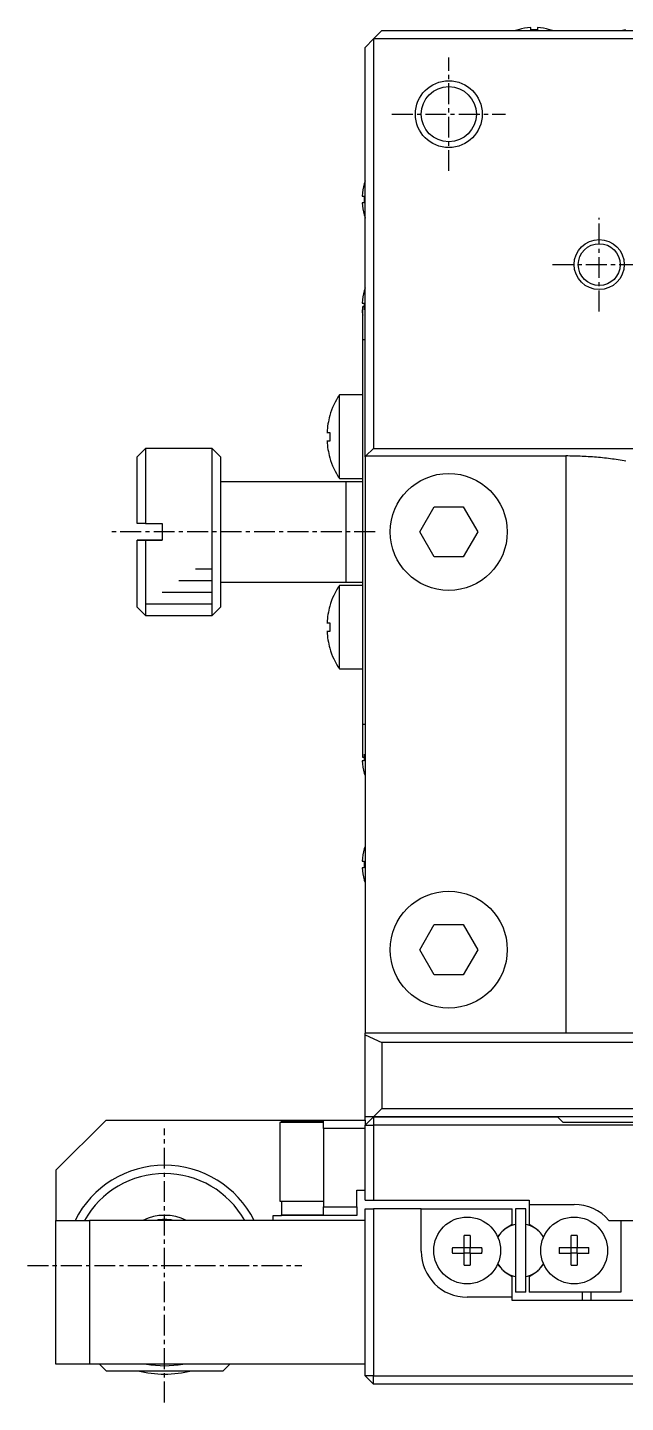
# Model space of a CAD drawing. Extents: x 96 to 331, y 38 to 298.
# Drawn here: x 96.3 to 132.1, y 196.3 to 278.5 of the extents above; entities that cross this region are included whole.
import ezdxf

# ---------------------------------------------------------------- set-up
doc = ezdxf.new("R2010")
doc.units = 0
doc.linetypes.add('CENTER', pattern=[2, 1.25, -0.25, 0.25, -0.25])
doc.layers.get('0').update_dxf_attribs({"linetype": 'CONTINUOUS'})
doc.layers.add('CENTER', color=1, linetype='CENTER')

# ---------------------------------------------------------------- blocks, each defined once
blk = doc.blocks.new('AID4718')
at = {"color": 3, "linetype": 'CONTINUOUS'}
for p, q in [((127.759111, 265.52), (128.76, 265.52)), ((126.759407, 264.82), (128.76, 264.82)), ((124.76, 263.42), (128.76, 263.42)), ((125.759704, 264.12), (128.76, 264.12))]:
    blk.add_line(p, q, dxfattribs=at)
at = {"color": 7, "linetype": 'CONTINUOUS'}
blk.add_line((124.76, 262.72), (128.76, 262.72), dxfattribs=at)

msp = doc.modelspace()

# ---------------------------------------------------------------- linework, layer by layer
at = {"color": 7, "linetype": 'CONTINUOUS'}
for p, q in [((117.491, 278.354), (116.991, 277.854)), ((117.491, 278.354), (139.491, 278.354)), ((125.662, 278.41), (125.641, 278.41)), ((125.662, 278.41), (125.641, 278.41)), ((126.391, 278.41), (126.391, 278.541)), ((126.791, 278.41), (126.391, 278.41)), ((126.791, 278.541), (126.791, 278.41)), ((127.541, 278.41), (127.519, 278.41)), ((127.541, 278.41), (127.519, 278.41)), ((132.062, 278.41), (132.041, 278.41)), ((132.062, 278.41), (132.041, 278.41)), ((116.991, 277.854), (116.491, 277.354)), ((116.491, 252.854), (116.491, 277.354)), ((175.991, 277.854), (116.991, 277.854)), ((116.991, 277.854), (116.991, 253.354)), ((116.435, 269.204), (116.435, 269.183)), ((116.303, 268.454), (116.435, 268.454)), ((116.435, 268.454), (116.435, 268.054)), ((116.435, 268.054), (116.303, 268.054)), ((116.435, 267.325), (116.435, 267.304)), ((116.435, 262.804), (116.435, 262.783)), ((116.435, 262.804), (116.435, 262.783)), ((116.303, 262.054), (116.435, 262.054)), ((116.435, 261.854), (116.341, 261.854)), ((116.341, 259.854), (116.341, 261.854)), ((116.341, 261.854), (116.435, 261.854)), ((116.435, 262.054), (116.435, 261.654)), ((116.341, 261.654), (116.303, 261.654)), ((116.341, 254.054), (116.341, 259.854)), ((114.949, 251.554), (114.949, 256.554)), ((116.341, 256.554), (114.949, 256.554)), ((114.371, 255.316), (114.378, 255.313)), ((114.206, 254.314), (114.378, 254.314)), ((114.378, 253.794), (114.206, 253.794)), ((116.341, 242.654), (116.341, 254.054)), ((103.341, 253.354), (102.841, 252.854)), ((102.841, 248.854), (102.841, 252.854)), ((103.341, 253.354), (103.341, 248.854)), ((107.341, 253.354), (103.341, 253.354)), ((107.841, 252.854), (107.341, 253.354)), ((107.341, 243.354), (107.341, 253.354)), ((107.841, 252.854), (107.841, 243.854)), ((107.841, 252.854), (107.841, 251.354)), ((114.378, 252.795), (114.371, 252.792)), ((114.378, 252.795), (114.371, 252.792)), ((116.535, 252.898), (116.491, 252.854)), ((116.491, 252.854), (116.491, 218.354)), ((116.991, 253.354), (116.535, 252.898)), ((116.535, 252.898), (128.491, 252.898)), ((116.991, 253.354), (175.991, 253.354)), ((115.341, 251.354), (107.841, 251.354)), ((107.841, 251.354), (107.841, 245.354)), ((107.841, 251.354), (107.841, 248.354)), ((114.949, 251.554), (116.341, 251.554)), ((115.341, 251.354), (115.341, 245.354)), ((115.341, 251.354), (115.341, 245.354)), ((116.341, 251.354), (115.341, 251.354)), ((119.759, 248.354), (120.625, 249.854)), ((120.625, 249.854), (122.357, 249.854)), ((122.357, 249.854), (123.223, 248.354)), ((103.341, 248.854), (102.841, 248.854)), ((103.341, 248.854), (104.341, 248.854)), ((104.341, 248.854), (104.341, 247.854)), ((102.841, 243.854), (102.841, 247.854)), ((103.341, 247.854), (102.841, 247.854)), ((102.841, 247.854), (103.341, 247.854)), ((103.341, 247.854), (103.341, 243.354)), ((104.341, 247.854), (103.341, 247.854)), ((103.341, 247.854), (104.341, 247.854)), ((107.841, 248.354), (107.841, 245.354)), ((120.625, 246.854), (119.759, 248.354)), ((123.223, 248.354), (122.357, 246.854)), ((122.357, 246.854), (120.625, 246.854)), ((107.841, 245.354), (115.341, 245.354)), ((107.841, 245.354), (107.841, 243.854)), ((115.341, 245.354), (116.341, 245.354)), ((114.949, 240.154), (114.949, 245.154)), ((116.341, 245.154), (114.949, 245.154)), ((102.841, 243.854), (103.341, 243.354)), ((107.341, 243.354), (107.841, 243.854)), ((114.371, 243.916), (114.378, 243.913)), ((114.206, 242.914), (114.378, 242.914)), ((114.378, 242.394), (114.206, 242.394)), ((116.341, 241.579), (116.341, 242.654)), ((114.378, 241.395), (114.371, 241.392)), ((114.378, 241.395), (114.371, 241.392)), ((116.341, 236.854), (116.341, 241.579)), ((114.949, 240.154), (116.341, 240.154)), ((116.341, 234.854), (116.341, 236.854)), ((116.303, 235.054), (116.341, 235.054)), ((116.435, 234.654), (116.303, 234.654)), ((116.435, 234.854), (116.341, 234.854)), ((116.435, 235.054), (116.435, 234.654)), ((116.435, 233.925), (116.435, 233.904)), ((116.435, 233.925), (116.435, 233.904)), ((116.435, 229.404), (116.435, 229.383)), ((116.303, 228.654), (116.435, 228.654)), ((116.435, 228.254), (116.303, 228.254)), ((116.435, 228.654), (116.435, 228.254)), ((116.435, 227.525), (116.435, 227.504)), ((119.759, 223.354), (120.625, 224.854)), ((120.625, 224.854), (122.357, 224.854)), ((122.357, 224.854), (123.223, 223.354)), ((120.625, 221.854), (119.759, 223.354)), ((123.223, 223.354), (122.357, 221.854)), ((122.357, 221.854), (120.625, 221.854)), ((119.491, 218.354), (116.491, 218.354)), ((116.491, 218.263), (116.491, 218.354)), ((116.491, 213.354), (116.491, 218.263)), ((116.491, 218.263), (117.491, 217.807)), ((119.841, 218.354), (119.491, 218.354)), ((123.141, 218.354), (119.841, 218.354)), ((123.491, 218.354), (123.141, 218.354)), ((138.491, 218.354), (123.491, 218.354)), ((175.491, 217.807), (117.491, 217.807)), ((117.491, 217.807), (117.491, 213.854)), ((100.991, 213.154), (97.991, 210.154)), ((100.991, 213.154), (111.491, 213.154)), ((111.491, 213.154), (113.991, 213.154)), ((111.491, 213.085), (111.491, 213.154)), ((113.991, 213.154), (116.491, 213.154)), ((113.991, 212.654), (113.991, 213.154)), ((116.491, 213.154), (116.491, 213.354)), ((116.991, 213.354), (116.491, 213.354)), ((116.991, 213.354), (116.491, 212.854)), ((116.491, 213.154), (116.491, 212.854)), ((116.991, 213.354), (117.491, 213.854)), ((127.991, 213.354), (116.991, 213.354)), ((116.991, 213.354), (127.991, 213.354)), ((116.991, 213.354), (116.991, 212.854)), ((117.491, 213.854), (175.491, 213.854)), ((164.991, 213.354), (127.991, 213.354)), ((128.341, 213.004), (127.991, 213.354)), ((111.391, 213.004), (111.391, 208.304)), ((113.991, 213.004), (111.391, 213.004)), ((113.991, 213.085), (111.491, 213.085)), ((111.491, 213.085), (111.491, 213.004)), ((116.491, 212.654), (113.991, 212.654)), ((113.991, 212.654), (113.991, 207.954)), ((116.491, 208.354), (116.491, 212.854)), ((116.491, 212.854), (116.991, 212.854)), ((175.991, 212.854), (116.991, 212.854)), ((116.991, 212.854), (116.991, 208.354)), ((164.641, 213.004), (128.341, 213.004)), ((97.991, 210.154), (97.991, 207.154)), ((111.391, 208.304), (113.991, 208.304)), ((111.491, 208.304), (111.491, 207.494)), ((115.991, 207.954), (115.991, 208.954)), ((115.991, 208.954), (116.491, 208.954)), ((116.491, 208.354), (116.991, 208.354)), ((116.991, 208.354), (126.291, 208.354)), ((126.291, 208.354), (126.291, 208.104)), ((110.991, 207.454), (111.491, 207.454)), ((110.991, 207.154), (110.991, 207.454)), ((111.491, 207.494), (113.991, 207.494)), ((111.491, 207.454), (111.491, 207.494)), ((113.991, 207.454), (111.491, 207.454)), ((113.991, 207.954), (115.991, 207.954)), ((113.991, 207.454), (113.991, 207.954)), ((115.991, 207.454), (113.991, 207.454)), ((115.991, 207.954), (115.991, 207.454)), ((116.491, 197.854), (116.491, 207.854)), ((116.491, 207.854), (116.991, 207.854)), ((116.991, 207.854), (116.991, 197.854)), ((119.841, 207.854), (116.991, 207.854)), ((119.841, 207.854), (125.291, 207.854)), ((119.841, 205.304), (119.841, 207.854)), ((125.291, 206.905), (125.291, 207.854)), ((125.491, 207.854), (125.491, 202.854)), ((126.091, 207.854), (125.491, 207.854)), ((126.091, 202.854), (126.091, 207.854)), ((126.291, 208.104), (128.991, 208.104)), ((126.291, 208.104), (126.291, 206.905)), ((97.991, 198.554), (97.991, 207.154)), ((97.991, 207.154), (99.991, 207.154)), ((116.491, 207.154), (99.991, 207.154)), ((99.991, 207.154), (99.991, 198.554)), ((125.291, 206.905), (125.031, 206.755)), ((126.551, 206.755), (126.291, 206.905)), ((131.07, 207.154), (133.916, 207.154)), ((131.791, 207.154), (131.791, 202.854)), ((122.411, 205.534), (122.411, 206.24)), ((122.771, 206.24), (122.771, 205.534)), ((128.811, 205.534), (128.811, 206.24)), ((129.171, 206.24), (129.171, 205.534)), ((121.704, 205.534), (122.411, 205.534)), ((122.411, 205.174), (121.704, 205.174)), ((122.421, 205.524), (122.411, 205.534)), ((122.421, 205.184), (122.411, 205.174)), ((122.411, 204.468), (122.411, 205.174)), ((122.421, 205.524), (122.76, 205.524)), ((122.421, 205.184), (122.421, 205.524)), ((122.76, 205.184), (122.421, 205.184)), ((122.76, 205.524), (122.771, 205.534)), ((122.76, 205.524), (122.76, 205.184)), ((122.76, 205.184), (122.771, 205.174)), ((122.771, 205.534), (123.477, 205.534)), ((123.477, 205.174), (122.771, 205.174)), ((122.771, 205.174), (122.771, 204.468)), ((128.104, 205.534), (128.811, 205.534)), ((128.811, 205.174), (128.104, 205.174)), ((128.821, 205.524), (128.811, 205.534)), ((128.821, 205.184), (128.811, 205.174)), ((128.811, 204.468), (128.811, 205.174)), ((128.821, 205.184), (128.821, 205.524)), ((128.821, 205.524), (129.16, 205.524)), ((129.16, 205.184), (128.821, 205.184)), ((129.16, 205.524), (129.171, 205.534)), ((129.16, 205.524), (129.16, 205.184)), ((129.16, 205.184), (129.171, 205.174)), ((129.171, 205.534), (129.877, 205.534)), ((129.877, 205.174), (129.171, 205.174)), ((129.171, 205.174), (129.171, 204.468)), ((125.031, 203.953), (125.291, 203.803)), ((125.291, 202.554), (125.291, 203.803)), ((126.291, 203.803), (126.551, 203.953)), ((126.291, 203.803), (126.291, 202.854)), ((125.291, 202.554), (122.591, 202.554)), ((125.291, 202.354), (125.291, 202.554)), ((126.091, 202.854), (125.491, 202.854)), ((131.791, 202.854), (126.291, 202.854)), ((129.491, 202.354), (129.491, 202.854)), ((129.991, 202.854), (129.991, 202.354)), ((167.691, 202.354), (125.291, 202.354)), ((99.991, 198.554), (97.991, 198.554)), ((116.491, 198.554), (99.991, 198.554)), ((100.591, 198.554), (100.991, 198.154)), ((107.991, 198.154), (108.391, 198.554)), ((100.991, 198.154), (107.991, 198.154)), ((116.991, 197.354), (116.491, 197.854)), ((116.991, 197.854), (116.491, 197.854)), ((116.991, 197.854), (175.991, 197.854)), ((116.991, 197.354), (116.991, 197.854)), ((175.991, 197.354), (116.991, 197.354))]:
    msp.add_line(p, q, dxfattribs=at)
at = {"color": 9, "linetype": 'CONTINUOUS'}
for p, q in [((116.491, 259.854), (116.341, 259.854)), ((128.491, 252.898), (128.491, 218.354)), ((116.341, 236.854), (116.491, 236.854))]:
    msp.add_line(p, q, dxfattribs=at)
at = {"color": 7, "linetype": 'CONTINUOUS'}
for points in [[(114.378, 254.314, 0), (114.378, 254.31, 0), (114.378, 254.306, 0), (114.378, 254.302, 0), (114.377, 254.298, 0), (114.377, 254.294, 0), (114.377, 254.29, 0), (114.377, 254.286, 0), (114.377, 254.282, 0), (114.376, 254.277, 0), (114.376, 254.273, 0), (114.376, 254.269, 0), (114.376, 254.265, 0), (114.376, 254.261, 0), (114.375, 254.257, 0), (114.375, 254.253, 0), (114.375, 254.249, 0), (114.375, 254.245, 0), (114.375, 254.241, 0), (114.375, 254.237, 0), (114.375, 254.233, 0), (114.374, 254.229, 0), (114.374, 254.225, 0), (114.374, 254.221, 0), (114.374, 254.217, 0), (114.374, 254.213, 0), (114.374, 254.208, 0), (114.374, 254.204, 0), (114.373, 254.2, 0), (114.373, 254.196, 0), (114.373, 254.192, 0), (114.373, 254.188, 0), (114.373, 254.184, 0), (114.373, 254.18, 0), (114.373, 254.176, 0), (114.373, 254.172, 0), (114.373, 254.168, 0), (114.373, 254.164, 0), (114.372, 254.16, 0), (114.372, 254.156, 0), (114.372, 254.152, 0), (114.372, 254.147, 0), (114.372, 254.143, 0), (114.372, 254.139, 0), (114.372, 254.135, 0), (114.372, 254.131, 0), (114.372, 254.127, 0), (114.372, 254.123, 0), (114.372, 254.119, 0), (114.372, 254.115, 0), (114.372, 254.111, 0), (114.372, 254.107, 0), (114.372, 254.103, 0), (114.372, 254.099, 0), (114.371, 254.095, 0), (114.371, 254.091, 0), (114.371, 254.087, 0), (114.371, 254.082, 0), (114.371, 254.078, 0), (114.371, 254.074, 0), (114.371, 254.07, 0), (114.371, 254.066, 0), (114.371, 254.062, 0), (114.371, 254.058, 0), (114.371, 254.054, 0), (114.371, 254.05, 0), (114.371, 254.046, 0), (114.371, 254.042, 0), (114.371, 254.038, 0), (114.371, 254.034, 0), (114.371, 254.03, 0), (114.371, 254.026, 0), (114.371, 254.021, 0), (114.371, 254.017, 0), (114.371, 254.013, 0), (114.372, 254.009, 0), (114.372, 254.005, 0), (114.372, 254.001, 0), (114.372, 253.997, 0), (114.372, 253.993, 0), (114.372, 253.989, 0), (114.372, 253.985, 0), (114.372, 253.981, 0), (114.372, 253.977, 0), (114.372, 253.973, 0), (114.372, 253.969, 0), (114.372, 253.965, 0), (114.372, 253.961, 0), (114.372, 253.956, 0), (114.372, 253.952, 0), (114.372, 253.948, 0), (114.373, 253.944, 0), (114.373, 253.94, 0), (114.373, 253.936, 0), (114.373, 253.932, 0), (114.373, 253.928, 0), (114.373, 253.924, 0), (114.373, 253.92, 0), (114.373, 253.916, 0), (114.373, 253.912, 0), (114.373, 253.908, 0), (114.374, 253.904, 0), (114.374, 253.9, 0), (114.374, 253.896, 0), (114.374, 253.891, 0), (114.374, 253.887, 0), (114.374, 253.883, 0), (114.374, 253.879, 0), (114.375, 253.875, 0), (114.375, 253.871, 0), (114.375, 253.867, 0), (114.375, 253.863, 0), (114.375, 253.859, 0), (114.375, 253.855, 0), (114.375, 253.851, 0), (114.376, 253.847, 0), (114.376, 253.843, 0), (114.376, 253.839, 0), (114.376, 253.835, 0), (114.376, 253.831, 0), (114.377, 253.826, 0), (114.377, 253.822, 0), (114.377, 253.818, 0), (114.377, 253.814, 0), (114.377, 253.81, 0), (114.378, 253.806, 0), (114.378, 253.802, 0), (114.378, 253.798, 0), (114.378, 253.794, 0)], [(132.09, 252.593, 0), (131.975, 252.613, 0), (131.86, 252.632, 0), (131.744, 252.65, 0), (131.628, 252.668, 0), (131.511, 252.685, 0), (131.394, 252.702, 0), (131.276, 252.718, 0), (131.158, 252.733, 0), (131.039, 252.748, 0), (130.921, 252.762, 0), (130.801, 252.775, 0), (130.682, 252.788, 0), (130.562, 252.799, 0), (130.442, 252.811, 0), (130.321, 252.821, 0), (130.2, 252.831, 0), (130.079, 252.84, 0), (129.958, 252.849, 0), (129.837, 252.857, 0), (129.715, 252.864, 0), (129.593, 252.871, 0), (129.471, 252.876, 0), (129.349, 252.881, 0), (129.226, 252.886, 0), (129.104, 252.89, 0), (128.981, 252.893, 0), (128.859, 252.895, 0), (128.736, 252.897, 0), (128.613, 252.898, 0), (128.491, 252.898, 0)], [(114.378, 242.914, 0), (114.378, 242.91, 0), (114.378, 242.906, 0), (114.378, 242.902, 0), (114.377, 242.898, 0), (114.377, 242.894, 0), (114.377, 242.89, 0), (114.377, 242.886, 0), (114.377, 242.882, 0), (114.376, 242.877, 0), (114.376, 242.873, 0), (114.376, 242.869, 0), (114.376, 242.865, 0), (114.376, 242.861, 0), (114.375, 242.857, 0), (114.375, 242.853, 0), (114.375, 242.849, 0), (114.375, 242.845, 0), (114.375, 242.841, 0), (114.375, 242.837, 0), (114.375, 242.833, 0), (114.374, 242.829, 0), (114.374, 242.825, 0), (114.374, 242.821, 0), (114.374, 242.817, 0), (114.374, 242.813, 0), (114.374, 242.808, 0), (114.374, 242.804, 0), (114.373, 242.8, 0), (114.373, 242.796, 0), (114.373, 242.792, 0), (114.373, 242.788, 0), (114.373, 242.784, 0), (114.373, 242.78, 0), (114.373, 242.776, 0), (114.373, 242.772, 0), (114.373, 242.768, 0), (114.373, 242.764, 0), (114.372, 242.76, 0), (114.372, 242.756, 0), (114.372, 242.752, 0), (114.372, 242.747, 0), (114.372, 242.743, 0), (114.372, 242.739, 0), (114.372, 242.735, 0), (114.372, 242.731, 0), (114.372, 242.727, 0), (114.372, 242.723, 0), (114.372, 242.719, 0), (114.372, 242.715, 0), (114.372, 242.711, 0), (114.372, 242.707, 0), (114.372, 242.703, 0), (114.372, 242.699, 0), (114.371, 242.695, 0), (114.371, 242.691, 0), (114.371, 242.687, 0), (114.371, 242.682, 0), (114.371, 242.678, 0), (114.371, 242.674, 0), (114.371, 242.67, 0), (114.371, 242.666, 0), (114.371, 242.662, 0), (114.371, 242.658, 0), (114.371, 242.654, 0), (114.371, 242.65, 0), (114.371, 242.646, 0), (114.371, 242.642, 0), (114.371, 242.638, 0), (114.371, 242.634, 0), (114.371, 242.63, 0), (114.371, 242.626, 0), (114.371, 242.621, 0), (114.371, 242.617, 0), (114.371, 242.613, 0), (114.372, 242.609, 0), (114.372, 242.605, 0), (114.372, 242.601, 0), (114.372, 242.597, 0), (114.372, 242.593, 0), (114.372, 242.589, 0), (114.372, 242.585, 0), (114.372, 242.581, 0), (114.372, 242.577, 0), (114.372, 242.573, 0), (114.372, 242.569, 0), (114.372, 242.565, 0), (114.372, 242.561, 0), (114.372, 242.556, 0), (114.372, 242.552, 0), (114.372, 242.548, 0), (114.373, 242.544, 0), (114.373, 242.54, 0), (114.373, 242.536, 0), (114.373, 242.532, 0), (114.373, 242.528, 0), (114.373, 242.524, 0), (114.373, 242.52, 0), (114.373, 242.516, 0), (114.373, 242.512, 0), (114.373, 242.508, 0), (114.374, 242.504, 0), (114.374, 242.5, 0), (114.374, 242.496, 0), (114.374, 242.491, 0), (114.374, 242.487, 0), (114.374, 242.483, 0), (114.374, 242.479, 0), (114.375, 242.475, 0), (114.375, 242.471, 0), (114.375, 242.467, 0), (114.375, 242.463, 0), (114.375, 242.459, 0), (114.375, 242.455, 0), (114.375, 242.451, 0), (114.376, 242.447, 0), (114.376, 242.443, 0), (114.376, 242.439, 0), (114.376, 242.435, 0), (114.376, 242.431, 0), (114.377, 242.426, 0), (114.377, 242.422, 0), (114.377, 242.418, 0), (114.377, 242.414, 0), (114.377, 242.41, 0), (114.378, 242.406, 0), (114.378, 242.402, 0), (114.378, 242.398, 0), (114.378, 242.394, 0)], [(122.771, 206.24, 0), (122.768, 206.24, 0), (122.765, 206.241, 0), (122.762, 206.241, 0), (122.76, 206.241, 0), (122.757, 206.241, 0), (122.754, 206.241, 0), (122.751, 206.241, 0), (122.748, 206.241, 0), (122.745, 206.241, 0), (122.743, 206.241, 0), (122.74, 206.241, 0), (122.737, 206.241, 0), (122.734, 206.241, 0), (122.731, 206.241, 0), (122.729, 206.241, 0), (122.726, 206.241, 0), (122.723, 206.241, 0), (122.72, 206.241, 0), (122.717, 206.242, 0), (122.715, 206.242, 0), (122.712, 206.242, 0), (122.709, 206.242, 0), (122.706, 206.242, 0), (122.703, 206.242, 0), (122.7, 206.242, 0), (122.698, 206.242, 0), (122.695, 206.242, 0), (122.692, 206.242, 0), (122.689, 206.242, 0), (122.686, 206.242, 0), (122.684, 206.242, 0), (122.681, 206.242, 0), (122.678, 206.242, 0), (122.675, 206.242, 0), (122.672, 206.242, 0), (122.67, 206.242, 0), (122.667, 206.242, 0), (122.664, 206.242, 0), (122.661, 206.242, 0), (122.658, 206.242, 0), (122.655, 206.242, 0), (122.653, 206.242, 0), (122.65, 206.242, 0), (122.647, 206.242, 0), (122.644, 206.242, 0), (122.641, 206.242, 0), (122.639, 206.242, 0), (122.636, 206.242, 0), (122.633, 206.243, 0), (122.63, 206.243, 0), (122.627, 206.243, 0), (122.625, 206.243, 0), (122.622, 206.243, 0), (122.619, 206.243, 0), (122.616, 206.243, 0), (122.613, 206.243, 0), (122.61, 206.243, 0), (122.608, 206.243, 0), (122.605, 206.243, 0), (122.602, 206.243, 0), (122.599, 206.243, 0), (122.596, 206.243, 0), (122.594, 206.243, 0), (122.591, 206.243, 0), (122.588, 206.243, 0), (122.585, 206.243, 0), (122.582, 206.243, 0), (122.579, 206.243, 0), (122.577, 206.243, 0), (122.574, 206.243, 0), (122.571, 206.243, 0), (122.568, 206.243, 0), (122.565, 206.243, 0), (122.563, 206.243, 0), (122.56, 206.243, 0), (122.557, 206.243, 0), (122.554, 206.243, 0), (122.551, 206.243, 0), (122.549, 206.243, 0), (122.546, 206.242, 0), (122.543, 206.242, 0), (122.54, 206.242, 0), (122.537, 206.242, 0), (122.534, 206.242, 0), (122.532, 206.242, 0), (122.529, 206.242, 0), (122.526, 206.242, 0), (122.523, 206.242, 0), (122.52, 206.242, 0), (122.518, 206.242, 0), (122.515, 206.242, 0), (122.512, 206.242, 0), (122.509, 206.242, 0), (122.506, 206.242, 0), (122.504, 206.242, 0), (122.501, 206.242, 0), (122.498, 206.242, 0), (122.495, 206.242, 0), (122.492, 206.242, 0), (122.489, 206.242, 0), (122.487, 206.242, 0), (122.484, 206.242, 0), (122.481, 206.242, 0), (122.478, 206.242, 0), (122.475, 206.242, 0), (122.473, 206.242, 0), (122.47, 206.242, 0), (122.467, 206.242, 0), (122.464, 206.242, 0), (122.461, 206.241, 0), (122.459, 206.241, 0), (122.456, 206.241, 0), (122.453, 206.241, 0), (122.45, 206.241, 0), (122.447, 206.241, 0), (122.444, 206.241, 0), (122.442, 206.241, 0), (122.439, 206.241, 0), (122.436, 206.241, 0), (122.433, 206.241, 0), (122.43, 206.241, 0), (122.428, 206.241, 0), (122.425, 206.241, 0), (122.422, 206.241, 0), (122.419, 206.241, 0), (122.416, 206.241, 0), (122.414, 206.24, 0), (122.411, 206.24, 0)], [(129.171, 206.24, 0), (129.168, 206.24, 0), (129.165, 206.241, 0), (129.162, 206.241, 0), (129.16, 206.241, 0), (129.157, 206.241, 0), (129.154, 206.241, 0), (129.151, 206.241, 0), (129.148, 206.241, 0), (129.145, 206.241, 0), (129.143, 206.241, 0), (129.14, 206.241, 0), (129.137, 206.241, 0), (129.134, 206.241, 0), (129.131, 206.241, 0), (129.129, 206.241, 0), (129.126, 206.241, 0), (129.123, 206.241, 0), (129.12, 206.241, 0), (129.117, 206.242, 0), (129.115, 206.242, 0), (129.112, 206.242, 0), (129.109, 206.242, 0), (129.106, 206.242, 0), (129.103, 206.242, 0), (129.1, 206.242, 0), (129.098, 206.242, 0), (129.095, 206.242, 0), (129.092, 206.242, 0), (129.089, 206.242, 0), (129.086, 206.242, 0), (129.084, 206.242, 0), (129.081, 206.242, 0), (129.078, 206.242, 0), (129.075, 206.242, 0), (129.072, 206.242, 0), (129.07, 206.242, 0), (129.067, 206.242, 0), (129.064, 206.242, 0), (129.061, 206.242, 0), (129.058, 206.242, 0), (129.055, 206.242, 0), (129.053, 206.242, 0), (129.05, 206.242, 0), (129.047, 206.242, 0), (129.044, 206.242, 0), (129.041, 206.242, 0), (129.039, 206.242, 0), (129.036, 206.242, 0), (129.033, 206.243, 0), (129.03, 206.243, 0), (129.027, 206.243, 0), (129.025, 206.243, 0), (129.022, 206.243, 0), (129.019, 206.243, 0), (129.016, 206.243, 0), (129.013, 206.243, 0), (129.01, 206.243, 0), (129.008, 206.243, 0), (129.005, 206.243, 0), (129.002, 206.243, 0), (128.999, 206.243, 0), (128.996, 206.243, 0), (128.994, 206.243, 0), (128.991, 206.243, 0), (128.988, 206.243, 0), (128.985, 206.243, 0), (128.982, 206.243, 0), (128.979, 206.243, 0), (128.977, 206.243, 0), (128.974, 206.243, 0), (128.971, 206.243, 0), (128.968, 206.243, 0), (128.965, 206.243, 0), (128.963, 206.243, 0), (128.96, 206.243, 0), (128.957, 206.243, 0), (128.954, 206.243, 0), (128.951, 206.243, 0), (128.949, 206.243, 0), (128.946, 206.242, 0), (128.943, 206.242, 0), (128.94, 206.242, 0), (128.937, 206.242, 0), (128.934, 206.242, 0), (128.932, 206.242, 0), (128.929, 206.242, 0), (128.926, 206.242, 0), (128.923, 206.242, 0), (128.92, 206.242, 0), (128.918, 206.242, 0), (128.915, 206.242, 0), (128.912, 206.242, 0), (128.909, 206.242, 0), (128.906, 206.242, 0), (128.904, 206.242, 0), (128.901, 206.242, 0), (128.898, 206.242, 0), (128.895, 206.242, 0), (128.892, 206.242, 0), (128.889, 206.242, 0), (128.887, 206.242, 0), (128.884, 206.242, 0), (128.881, 206.242, 0), (128.878, 206.242, 0), (128.875, 206.242, 0), (128.873, 206.242, 0), (128.87, 206.242, 0), (128.867, 206.242, 0), (128.864, 206.242, 0), (128.861, 206.241, 0), (128.859, 206.241, 0), (128.856, 206.241, 0), (128.853, 206.241, 0), (128.85, 206.241, 0), (128.847, 206.241, 0), (128.844, 206.241, 0), (128.842, 206.241, 0), (128.839, 206.241, 0), (128.836, 206.241, 0), (128.833, 206.241, 0), (128.83, 206.241, 0), (128.828, 206.241, 0), (128.825, 206.241, 0), (128.822, 206.241, 0), (128.819, 206.241, 0), (128.816, 206.241, 0), (128.814, 206.24, 0), (128.811, 206.24, 0)], [(121.704, 205.534, 0), (121.704, 205.531, 0), (121.704, 205.528, 0), (121.704, 205.526, 0), (121.704, 205.523, 0), (121.704, 205.52, 0), (121.704, 205.517, 0), (121.704, 205.514, 0), (121.704, 205.512, 0), (121.704, 205.509, 0), (121.704, 205.506, 0), (121.704, 205.503, 0), (121.704, 205.5, 0), (121.704, 205.497, 0), (121.704, 205.495, 0), (121.703, 205.492, 0), (121.703, 205.489, 0), (121.703, 205.486, 0), (121.703, 205.483, 0), (121.703, 205.481, 0), (121.703, 205.478, 0), (121.703, 205.475, 0), (121.703, 205.472, 0), (121.703, 205.469, 0), (121.703, 205.467, 0), (121.703, 205.464, 0), (121.703, 205.461, 0), (121.703, 205.458, 0), (121.703, 205.455, 0), (121.703, 205.452, 0), (121.703, 205.45, 0), (121.703, 205.447, 0), (121.703, 205.444, 0), (121.703, 205.441, 0), (121.703, 205.438, 0), (121.703, 205.436, 0), (121.703, 205.433, 0), (121.703, 205.43, 0), (121.702, 205.427, 0), (121.702, 205.424, 0), (121.702, 205.422, 0), (121.702, 205.419, 0), (121.702, 205.416, 0), (121.702, 205.413, 0), (121.702, 205.41, 0), (121.702, 205.407, 0), (121.702, 205.405, 0), (121.702, 205.402, 0), (121.702, 205.399, 0), (121.702, 205.396, 0), (121.702, 205.393, 0), (121.702, 205.391, 0), (121.702, 205.388, 0), (121.702, 205.385, 0), (121.702, 205.382, 0), (121.702, 205.379, 0), (121.702, 205.377, 0), (121.702, 205.374, 0), (121.702, 205.371, 0), (121.702, 205.368, 0), (121.702, 205.365, 0), (121.702, 205.362, 0), (121.702, 205.36, 0), (121.702, 205.357, 0), (121.702, 205.354, 0), (121.702, 205.351, 0), (121.702, 205.348, 0), (121.702, 205.346, 0), (121.702, 205.343, 0), (121.702, 205.34, 0), (121.702, 205.337, 0), (121.702, 205.334, 0), (121.702, 205.331, 0), (121.702, 205.329, 0), (121.702, 205.326, 0), (121.702, 205.323, 0), (121.702, 205.32, 0), (121.702, 205.317, 0), (121.702, 205.315, 0), (121.702, 205.312, 0), (121.702, 205.309, 0), (121.702, 205.306, 0), (121.702, 205.303, 0), (121.702, 205.301, 0), (121.702, 205.298, 0), (121.702, 205.295, 0), (121.702, 205.292, 0), (121.702, 205.289, 0), (121.702, 205.286, 0), (121.702, 205.284, 0), (121.702, 205.281, 0), (121.703, 205.278, 0), (121.703, 205.275, 0), (121.703, 205.272, 0), (121.703, 205.27, 0), (121.703, 205.267, 0), (121.703, 205.264, 0), (121.703, 205.261, 0), (121.703, 205.258, 0), (121.703, 205.256, 0), (121.703, 205.253, 0), (121.703, 205.25, 0), (121.703, 205.247, 0), (121.703, 205.244, 0), (121.703, 205.241, 0), (121.703, 205.239, 0), (121.703, 205.236, 0), (121.703, 205.233, 0), (121.703, 205.23, 0), (121.703, 205.227, 0), (121.703, 205.225, 0), (121.703, 205.222, 0), (121.703, 205.219, 0), (121.703, 205.216, 0), (121.704, 205.213, 0), (121.704, 205.211, 0), (121.704, 205.208, 0), (121.704, 205.205, 0), (121.704, 205.202, 0), (121.704, 205.199, 0), (121.704, 205.196, 0), (121.704, 205.194, 0), (121.704, 205.191, 0), (121.704, 205.188, 0), (121.704, 205.185, 0), (121.704, 205.182, 0), (121.704, 205.18, 0), (121.704, 205.177, 0), (121.704, 205.174, 0)], [(123.477, 205.174, 0), (123.477, 205.177, 0), (123.477, 205.18, 0), (123.477, 205.182, 0), (123.477, 205.185, 0), (123.477, 205.188, 0), (123.478, 205.191, 0), (123.478, 205.194, 0), (123.478, 205.196, 0), (123.478, 205.199, 0), (123.478, 205.202, 0), (123.478, 205.205, 0), (123.478, 205.208, 0), (123.478, 205.211, 0), (123.478, 205.213, 0), (123.478, 205.216, 0), (123.478, 205.219, 0), (123.478, 205.222, 0), (123.478, 205.225, 0), (123.478, 205.227, 0), (123.478, 205.23, 0), (123.478, 205.233, 0), (123.478, 205.236, 0), (123.478, 205.239, 0), (123.478, 205.241, 0), (123.479, 205.244, 0), (123.479, 205.247, 0), (123.479, 205.25, 0), (123.479, 205.253, 0), (123.479, 205.256, 0), (123.479, 205.258, 0), (123.479, 205.261, 0), (123.479, 205.264, 0), (123.479, 205.267, 0), (123.479, 205.27, 0), (123.479, 205.272, 0), (123.479, 205.275, 0), (123.479, 205.278, 0), (123.479, 205.281, 0), (123.479, 205.284, 0), (123.479, 205.286, 0), (123.479, 205.289, 0), (123.479, 205.292, 0), (123.479, 205.295, 0), (123.479, 205.298, 0), (123.479, 205.301, 0), (123.479, 205.303, 0), (123.479, 205.306, 0), (123.479, 205.309, 0), (123.479, 205.312, 0), (123.479, 205.315, 0), (123.479, 205.317, 0), (123.479, 205.32, 0), (123.479, 205.323, 0), (123.479, 205.326, 0), (123.479, 205.329, 0), (123.479, 205.331, 0), (123.479, 205.334, 0), (123.479, 205.337, 0), (123.479, 205.34, 0), (123.479, 205.343, 0), (123.479, 205.346, 0), (123.479, 205.348, 0), (123.479, 205.351, 0), (123.479, 205.354, 0), (123.479, 205.357, 0), (123.479, 205.36, 0), (123.479, 205.362, 0), (123.479, 205.365, 0), (123.479, 205.368, 0), (123.479, 205.371, 0), (123.479, 205.374, 0), (123.479, 205.377, 0), (123.479, 205.379, 0), (123.479, 205.382, 0), (123.479, 205.385, 0), (123.479, 205.388, 0), (123.479, 205.391, 0), (123.479, 205.393, 0), (123.479, 205.396, 0), (123.479, 205.399, 0), (123.479, 205.402, 0), (123.479, 205.405, 0), (123.479, 205.407, 0), (123.479, 205.41, 0), (123.479, 205.413, 0), (123.479, 205.416, 0), (123.479, 205.419, 0), (123.479, 205.422, 0), (123.479, 205.424, 0), (123.479, 205.427, 0), (123.479, 205.43, 0), (123.479, 205.433, 0), (123.479, 205.436, 0), (123.479, 205.438, 0), (123.479, 205.441, 0), (123.479, 205.444, 0), (123.479, 205.447, 0), (123.479, 205.45, 0), (123.479, 205.452, 0), (123.479, 205.455, 0), (123.479, 205.458, 0), (123.479, 205.461, 0), (123.479, 205.464, 0), (123.478, 205.467, 0), (123.478, 205.469, 0), (123.478, 205.472, 0), (123.478, 205.475, 0), (123.478, 205.478, 0), (123.478, 205.481, 0), (123.478, 205.483, 0), (123.478, 205.486, 0), (123.478, 205.489, 0), (123.478, 205.492, 0), (123.478, 205.495, 0), (123.478, 205.497, 0), (123.478, 205.5, 0), (123.478, 205.503, 0), (123.478, 205.506, 0), (123.478, 205.509, 0), (123.478, 205.512, 0), (123.478, 205.514, 0), (123.478, 205.517, 0), (123.477, 205.52, 0), (123.477, 205.523, 0), (123.477, 205.526, 0), (123.477, 205.528, 0), (123.477, 205.531, 0), (123.477, 205.534, 0)], [(128.104, 205.534, 0), (128.104, 205.531, 0), (128.104, 205.528, 0), (128.104, 205.526, 0), (128.104, 205.523, 0), (128.104, 205.52, 0), (128.104, 205.517, 0), (128.104, 205.514, 0), (128.104, 205.512, 0), (128.104, 205.509, 0), (128.104, 205.506, 0), (128.104, 205.503, 0), (128.104, 205.5, 0), (128.104, 205.497, 0), (128.104, 205.495, 0), (128.103, 205.492, 0), (128.103, 205.489, 0), (128.103, 205.486, 0), (128.103, 205.483, 0), (128.103, 205.481, 0), (128.103, 205.478, 0), (128.103, 205.475, 0), (128.103, 205.472, 0), (128.103, 205.469, 0), (128.103, 205.467, 0), (128.103, 205.464, 0), (128.103, 205.461, 0), (128.103, 205.458, 0), (128.103, 205.455, 0), (128.103, 205.452, 0), (128.103, 205.45, 0), (128.103, 205.447, 0), (128.103, 205.444, 0), (128.103, 205.441, 0), (128.103, 205.438, 0), (128.103, 205.436, 0), (128.103, 205.433, 0), (128.103, 205.43, 0), (128.102, 205.427, 0), (128.102, 205.424, 0), (128.102, 205.422, 0), (128.102, 205.419, 0), (128.102, 205.416, 0), (128.102, 205.413, 0), (128.102, 205.41, 0), (128.102, 205.407, 0), (128.102, 205.405, 0), (128.102, 205.402, 0), (128.102, 205.399, 0), (128.102, 205.396, 0), (128.102, 205.393, 0), (128.102, 205.391, 0), (128.102, 205.388, 0), (128.102, 205.385, 0), (128.102, 205.382, 0), (128.102, 205.379, 0), (128.102, 205.377, 0), (128.102, 205.374, 0), (128.102, 205.371, 0), (128.102, 205.368, 0), (128.102, 205.365, 0), (128.102, 205.362, 0), (128.102, 205.36, 0), (128.102, 205.357, 0), (128.102, 205.354, 0), (128.102, 205.351, 0), (128.102, 205.348, 0), (128.102, 205.346, 0), (128.102, 205.343, 0), (128.102, 205.34, 0), (128.102, 205.337, 0), (128.102, 205.334, 0), (128.102, 205.331, 0), (128.102, 205.329, 0), (128.102, 205.326, 0), (128.102, 205.323, 0), (128.102, 205.32, 0), (128.102, 205.317, 0), (128.102, 205.315, 0), (128.102, 205.312, 0), (128.102, 205.309, 0), (128.102, 205.306, 0), (128.102, 205.303, 0), (128.102, 205.301, 0), (128.102, 205.298, 0), (128.102, 205.295, 0), (128.102, 205.292, 0), (128.102, 205.289, 0), (128.102, 205.286, 0), (128.102, 205.284, 0), (128.102, 205.281, 0), (128.103, 205.278, 0), (128.103, 205.275, 0), (128.103, 205.272, 0), (128.103, 205.27, 0), (128.103, 205.267, 0), (128.103, 205.264, 0), (128.103, 205.261, 0), (128.103, 205.258, 0), (128.103, 205.256, 0), (128.103, 205.253, 0), (128.103, 205.25, 0), (128.103, 205.247, 0), (128.103, 205.244, 0), (128.103, 205.241, 0), (128.103, 205.239, 0), (128.103, 205.236, 0), (128.103, 205.233, 0), (128.103, 205.23, 0), (128.103, 205.227, 0), (128.103, 205.225, 0), (128.103, 205.222, 0), (128.103, 205.219, 0), (128.103, 205.216, 0), (128.104, 205.213, 0), (128.104, 205.211, 0), (128.104, 205.208, 0), (128.104, 205.205, 0), (128.104, 205.202, 0), (128.104, 205.199, 0), (128.104, 205.196, 0), (128.104, 205.194, 0), (128.104, 205.191, 0), (128.104, 205.188, 0), (128.104, 205.185, 0), (128.104, 205.182, 0), (128.104, 205.18, 0), (128.104, 205.177, 0), (128.104, 205.174, 0)], [(129.877, 205.174, 0), (129.877, 205.177, 0), (129.877, 205.18, 0), (129.877, 205.182, 0), (129.877, 205.185, 0), (129.877, 205.188, 0), (129.878, 205.191, 0), (129.878, 205.194, 0), (129.878, 205.196, 0), (129.878, 205.199, 0), (129.878, 205.202, 0), (129.878, 205.205, 0), (129.878, 205.208, 0), (129.878, 205.211, 0), (129.878, 205.213, 0), (129.878, 205.216, 0), (129.878, 205.219, 0), (129.878, 205.222, 0), (129.878, 205.225, 0), (129.878, 205.227, 0), (129.878, 205.23, 0), (129.878, 205.233, 0), (129.878, 205.236, 0), (129.878, 205.239, 0), (129.878, 205.241, 0), (129.879, 205.244, 0), (129.879, 205.247, 0), (129.879, 205.25, 0), (129.879, 205.253, 0), (129.879, 205.256, 0), (129.879, 205.258, 0), (129.879, 205.261, 0), (129.879, 205.264, 0), (129.879, 205.267, 0), (129.879, 205.27, 0), (129.879, 205.272, 0), (129.879, 205.275, 0), (129.879, 205.278, 0), (129.879, 205.281, 0), (129.879, 205.284, 0), (129.879, 205.286, 0), (129.879, 205.289, 0), (129.879, 205.292, 0), (129.879, 205.295, 0), (129.879, 205.298, 0), (129.879, 205.301, 0), (129.879, 205.303, 0), (129.879, 205.306, 0), (129.879, 205.309, 0), (129.879, 205.312, 0), (129.879, 205.315, 0), (129.879, 205.317, 0), (129.879, 205.32, 0), (129.879, 205.323, 0), (129.879, 205.326, 0), (129.879, 205.329, 0), (129.879, 205.331, 0), (129.879, 205.334, 0), (129.879, 205.337, 0), (129.879, 205.34, 0), (129.879, 205.343, 0), (129.879, 205.346, 0), (129.879, 205.348, 0), (129.879, 205.351, 0), (129.879, 205.354, 0), (129.879, 205.357, 0), (129.879, 205.36, 0), (129.879, 205.362, 0), (129.879, 205.365, 0), (129.879, 205.368, 0), (129.879, 205.371, 0), (129.879, 205.374, 0), (129.879, 205.377, 0), (129.879, 205.379, 0), (129.879, 205.382, 0), (129.879, 205.385, 0), (129.879, 205.388, 0), (129.879, 205.391, 0), (129.879, 205.393, 0), (129.879, 205.396, 0), (129.879, 205.399, 0), (129.879, 205.402, 0), (129.879, 205.405, 0), (129.879, 205.407, 0), (129.879, 205.41, 0), (129.879, 205.413, 0), (129.879, 205.416, 0), (129.879, 205.419, 0), (129.879, 205.422, 0), (129.879, 205.424, 0), (129.879, 205.427, 0), (129.879, 205.43, 0), (129.879, 205.433, 0), (129.879, 205.436, 0), (129.879, 205.438, 0), (129.879, 205.441, 0), (129.879, 205.444, 0), (129.879, 205.447, 0), (129.879, 205.45, 0), (129.879, 205.452, 0), (129.879, 205.455, 0), (129.879, 205.458, 0), (129.879, 205.461, 0), (129.879, 205.464, 0), (129.878, 205.467, 0), (129.878, 205.469, 0), (129.878, 205.472, 0), (129.878, 205.475, 0), (129.878, 205.478, 0), (129.878, 205.481, 0), (129.878, 205.483, 0), (129.878, 205.486, 0), (129.878, 205.489, 0), (129.878, 205.492, 0), (129.878, 205.495, 0), (129.878, 205.497, 0), (129.878, 205.5, 0), (129.878, 205.503, 0), (129.878, 205.506, 0), (129.878, 205.509, 0), (129.878, 205.512, 0), (129.878, 205.514, 0), (129.878, 205.517, 0), (129.877, 205.52, 0), (129.877, 205.523, 0), (129.877, 205.526, 0), (129.877, 205.528, 0), (129.877, 205.531, 0), (129.877, 205.534, 0)], [(122.411, 204.468, 0), (122.414, 204.468, 0), (122.416, 204.468, 0), (122.419, 204.467, 0), (122.422, 204.467, 0), (122.425, 204.467, 0), (122.428, 204.467, 0), (122.43, 204.467, 0), (122.433, 204.467, 0), (122.436, 204.467, 0), (122.439, 204.467, 0), (122.442, 204.467, 0), (122.444, 204.467, 0), (122.447, 204.467, 0), (122.45, 204.467, 0), (122.453, 204.467, 0), (122.456, 204.467, 0), (122.459, 204.467, 0), (122.461, 204.467, 0), (122.464, 204.467, 0), (122.467, 204.466, 0), (122.47, 204.466, 0), (122.473, 204.466, 0), (122.475, 204.466, 0), (122.478, 204.466, 0), (122.481, 204.466, 0), (122.484, 204.466, 0), (122.487, 204.466, 0), (122.489, 204.466, 0), (122.492, 204.466, 0), (122.495, 204.466, 0), (122.498, 204.466, 0), (122.501, 204.466, 0), (122.504, 204.466, 0), (122.506, 204.466, 0), (122.509, 204.466, 0), (122.512, 204.466, 0), (122.515, 204.466, 0), (122.518, 204.466, 0), (122.52, 204.466, 0), (122.523, 204.466, 0), (122.526, 204.466, 0), (122.529, 204.466, 0), (122.532, 204.466, 0), (122.534, 204.466, 0), (122.537, 204.466, 0), (122.54, 204.466, 0), (122.543, 204.466, 0), (122.546, 204.466, 0), (122.549, 204.466, 0), (122.551, 204.466, 0), (122.554, 204.465, 0), (122.557, 204.465, 0), (122.56, 204.465, 0), (122.563, 204.465, 0), (122.565, 204.465, 0), (122.568, 204.465, 0), (122.571, 204.465, 0), (122.574, 204.465, 0), (122.577, 204.465, 0), (122.579, 204.465, 0), (122.582, 204.465, 0), (122.585, 204.465, 0), (122.588, 204.465, 0), (122.591, 204.465, 0), (122.594, 204.465, 0), (122.596, 204.465, 0), (122.599, 204.465, 0), (122.602, 204.465, 0), (122.605, 204.465, 0), (122.608, 204.465, 0), (122.61, 204.465, 0), (122.613, 204.465, 0), (122.616, 204.465, 0), (122.619, 204.465, 0), (122.622, 204.465, 0), (122.625, 204.465, 0), (122.627, 204.465, 0), (122.63, 204.466, 0), (122.633, 204.466, 0), (122.636, 204.466, 0), (122.639, 204.466, 0), (122.641, 204.466, 0), (122.644, 204.466, 0), (122.647, 204.466, 0), (122.65, 204.466, 0), (122.653, 204.466, 0), (122.655, 204.466, 0), (122.658, 204.466, 0), (122.661, 204.466, 0), (122.664, 204.466, 0), (122.667, 204.466, 0), (122.67, 204.466, 0), (122.672, 204.466, 0), (122.675, 204.466, 0), (122.678, 204.466, 0), (122.681, 204.466, 0), (122.684, 204.466, 0), (122.686, 204.466, 0), (122.689, 204.466, 0), (122.692, 204.466, 0), (122.695, 204.466, 0), (122.698, 204.466, 0), (122.7, 204.466, 0), (122.703, 204.466, 0), (122.706, 204.466, 0), (122.709, 204.466, 0), (122.712, 204.466, 0), (122.715, 204.466, 0), (122.717, 204.467, 0), (122.72, 204.467, 0), (122.723, 204.467, 0), (122.726, 204.467, 0), (122.729, 204.467, 0), (122.731, 204.467, 0), (122.734, 204.467, 0), (122.737, 204.467, 0), (122.74, 204.467, 0), (122.743, 204.467, 0), (122.745, 204.467, 0), (122.748, 204.467, 0), (122.751, 204.467, 0), (122.754, 204.467, 0), (122.757, 204.467, 0), (122.76, 204.467, 0), (122.762, 204.467, 0), (122.765, 204.468, 0), (122.768, 204.468, 0), (122.771, 204.468, 0)], [(128.811, 204.468, 0), (128.814, 204.468, 0), (128.816, 204.468, 0), (128.819, 204.467, 0), (128.822, 204.467, 0), (128.825, 204.467, 0), (128.828, 204.467, 0), (128.83, 204.467, 0), (128.833, 204.467, 0), (128.836, 204.467, 0), (128.839, 204.467, 0), (128.842, 204.467, 0), (128.844, 204.467, 0), (128.847, 204.467, 0), (128.85, 204.467, 0), (128.853, 204.467, 0), (128.856, 204.467, 0), (128.859, 204.467, 0), (128.861, 204.467, 0), (128.864, 204.467, 0), (128.867, 204.466, 0), (128.87, 204.466, 0), (128.873, 204.466, 0), (128.875, 204.466, 0), (128.878, 204.466, 0), (128.881, 204.466, 0), (128.884, 204.466, 0), (128.887, 204.466, 0), (128.889, 204.466, 0), (128.892, 204.466, 0), (128.895, 204.466, 0), (128.898, 204.466, 0), (128.901, 204.466, 0), (128.904, 204.466, 0), (128.906, 204.466, 0), (128.909, 204.466, 0), (128.912, 204.466, 0), (128.915, 204.466, 0), (128.918, 204.466, 0), (128.92, 204.466, 0), (128.923, 204.466, 0), (128.926, 204.466, 0), (128.929, 204.466, 0), (128.932, 204.466, 0), (128.934, 204.466, 0), (128.937, 204.466, 0), (128.94, 204.466, 0), (128.943, 204.466, 0), (128.946, 204.466, 0), (128.949, 204.466, 0), (128.951, 204.466, 0), (128.954, 204.465, 0), (128.957, 204.465, 0), (128.96, 204.465, 0), (128.963, 204.465, 0), (128.965, 204.465, 0), (128.968, 204.465, 0), (128.971, 204.465, 0), (128.974, 204.465, 0), (128.977, 204.465, 0), (128.979, 204.465, 0), (128.982, 204.465, 0), (128.985, 204.465, 0), (128.988, 204.465, 0), (128.991, 204.465, 0), (128.994, 204.465, 0), (128.996, 204.465, 0), (128.999, 204.465, 0), (129.002, 204.465, 0), (129.005, 204.465, 0), (129.008, 204.465, 0), (129.01, 204.465, 0), (129.013, 204.465, 0), (129.016, 204.465, 0), (129.019, 204.465, 0), (129.022, 204.465, 0), (129.025, 204.465, 0), (129.027, 204.465, 0), (129.03, 204.466, 0), (129.033, 204.466, 0), (129.036, 204.466, 0), (129.039, 204.466, 0), (129.041, 204.466, 0), (129.044, 204.466, 0), (129.047, 204.466, 0), (129.05, 204.466, 0), (129.053, 204.466, 0), (129.055, 204.466, 0), (129.058, 204.466, 0), (129.061, 204.466, 0), (129.064, 204.466, 0), (129.067, 204.466, 0), (129.07, 204.466, 0), (129.072, 204.466, 0), (129.075, 204.466, 0), (129.078, 204.466, 0), (129.081, 204.466, 0), (129.084, 204.466, 0), (129.086, 204.466, 0), (129.089, 204.466, 0), (129.092, 204.466, 0), (129.095, 204.466, 0), (129.098, 204.466, 0), (129.1, 204.466, 0), (129.103, 204.466, 0), (129.106, 204.466, 0), (129.109, 204.466, 0), (129.112, 204.466, 0), (129.115, 204.466, 0), (129.117, 204.467, 0), (129.12, 204.467, 0), (129.123, 204.467, 0), (129.126, 204.467, 0), (129.129, 204.467, 0), (129.131, 204.467, 0), (129.134, 204.467, 0), (129.137, 204.467, 0), (129.14, 204.467, 0), (129.143, 204.467, 0), (129.145, 204.467, 0), (129.148, 204.467, 0), (129.151, 204.467, 0), (129.154, 204.467, 0), (129.157, 204.467, 0), (129.16, 204.467, 0), (129.162, 204.467, 0), (129.165, 204.468, 0), (129.168, 204.468, 0), (129.171, 204.468, 0)]]:
    msp.add_polyline3d(points, dxfattribs=at)
at = {"color": 3, "linetype": 'CONTINUOUS'}
for centre, radius in [((121.491, 273.354), 2), ((130.491, 264.354), 1.5)]:
    msp.add_circle(centre, radius, dxfattribs=at)
at = {"color": 7, "linetype": 'CONTINUOUS'}
for centre, radius in [((121.491, 273.354), 1.65), ((130.491, 264.354), 1.25), ((121.491, 248.354), 3.5), ((121.491, 223.354), 3.5), ((122.591, 205.354), 2), ((128.991, 205.354), 2)]:
    msp.add_circle(centre, radius, dxfattribs=at)
for centre, radius, start, end in [((126.591, 275.354), 3.2, 107.27001, 110.36414), ((126.591, 275.354), 3.194, 93.59035, 106.90526), ((126.591, 275.354), 3.194, 73.09474, 86.40965), ((126.591, 275.354), 3.2, 69.63586, 72.72999), ((132.991, 275.354), 3.2, 107.27001, 110.36414), ((119.491, 268.254), 3.194, 163.09474, 176.40965), ((119.491, 268.254), 3.2, 159.63586, 162.72999), ((119.491, 268.254), 3.194, 183.59035, 196.90526), ((119.491, 268.254), 3.2, 197.27001, 200.36414), ((119.491, 261.854), 3.194, 163.09474, 176.40965), ((119.491, 261.854), 3.2, 159.63586, 162.72999), ((119.491, 261.854), 3.194, 183.59035, 189.49387), ((118.691, 254.054), 4.5, 146.25101, 163.71416), ((118.691, 254.054), 4.492, 163.73057, 176.68218), ((118.691, 254.054), 4.492, 183.31782, 196.26943), ((118.691, 254.054), 4.5, 196.28584, 213.74899), ((118.691, 242.654), 4.5, 146.25101, 163.71416), ((118.691, 242.654), 4.492, 163.73057, 176.68218), ((118.691, 242.654), 4.492, 183.31782, 196.26943), ((118.691, 242.654), 4.5, 196.28584, 213.74899), ((119.491, 234.854), 3.194, 183.59035, 196.90526), ((119.491, 234.854), 3.2, 197.27001, 200.36414), ((119.491, 228.454), 3.194, 163.09474, 176.40965), ((119.491, 228.454), 3.2, 159.63586, 162.72999), ((119.491, 228.454), 3.194, 183.59035, 196.90526), ((119.491, 228.454), 3.2, 197.27001, 200.36414), ((104.491, 204.454), 6, 26.74368, 153.25632), ((104.491, 204.454), 5.5, 29.40035, 150.59965), ((104.491, 204.454), 3, 64.15807, 115.84193), ((128.991, 205.354), 2.75, 40.88519, 90), ((125.791, 205.354), 1.587, 100.89302, 135.00025), ((125.906, 205.239), 1.75, 120, 135), ((125.791, 205.354), 1.587, 45.00025, 79.10691), ((125.676, 205.239), 1.75, 45, 60), ((125.906, 205.239), 1.75, 135, 148.11847), ((125.791, 205.354), 1.587, 135.00025, 149.56674), ((125.791, 205.354), 1.587, 30.43318, 45.00025), ((125.676, 205.239), 1.75, 31.88153, 45), ((122.591, 205.304), 2.75, 180, 270), ((125.906, 205.469), 1.75, 211.88153, 225), ((125.791, 205.354), 1.587, 210.43326, 224.99975), ((125.791, 205.354), 1.587, 224.99975, 259.10698), ((125.906, 205.469), 1.75, 225, 240), ((125.791, 205.354), 1.587, 280.89309, 314.99975), ((125.676, 205.469), 1.75, 300, 315), ((125.791, 205.354), 1.587, 314.99975, 329.56682), ((125.676, 205.469), 1.75, 315, 328.11847), ((104.491, 204.454), 6, 259.52469, 280.47531), ((104.491, 204.454), 6.5, 255.74997, 284.25003)]:
    msp.add_arc(centre, radius, start, end, dxfattribs=at)
at = {"color": 9, "linetype": 'CONTINUOUS'}
for start, end in [(90, 100.9425), (79.0575, 90)]:
    msp.add_arc((104.491, 204.454), 2.75, start, end, dxfattribs=at)
at = {"layer": 'CENTER', "color": 1, "linetype": 'CENTER'}
for p, q in [((121.491, 269.954), (121.491, 276.754)), ((118.091, 273.354), (124.891, 273.354)), ((130.491, 261.554), (130.491, 267.154)), ((127.691, 264.354), (133.291, 264.354)), ((117.091, 248.354), (101.091, 248.354)), ((104.491, 196.254), (104.491, 212.654)), ((96.291, 204.454), (112.691, 204.454))]:
    msp.add_line(p, q, dxfattribs=at)

# ---------------------------------------------------------------- block references
msp.add_blockref('AID4718', (-21.419, -19.366))

doc.saveas('drawing.dxf')
